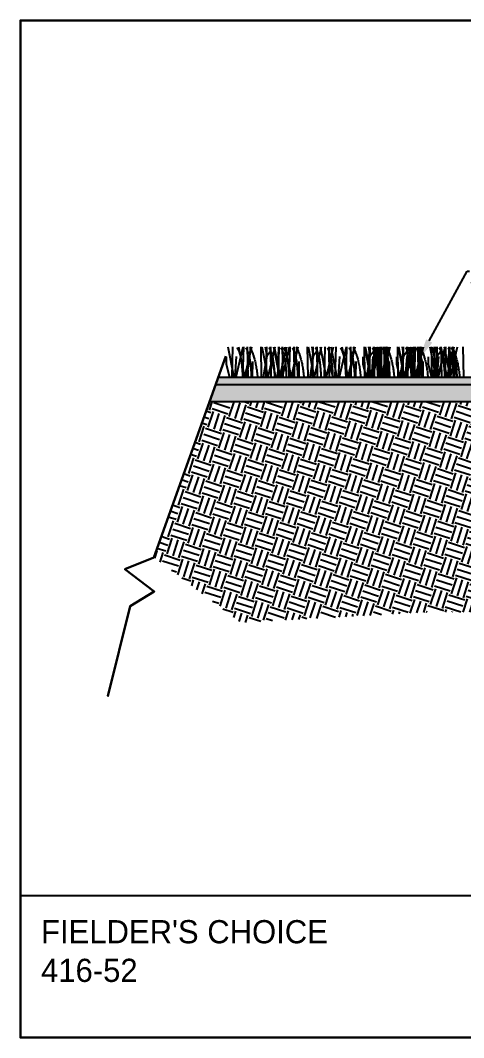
# Model space of a CAD drawing. Header units: inches. Extents: x 0 to 21.9, y 0 to 8.2.
# Drawn here: x 11.21 to 14.79, y -0.04 to 8.18 of the extents above; entities that cross this region are included whole.
import ezdxf
from ezdxf import colors
from ezdxf.entities.mleader import LeaderData, LeaderLine
from ezdxf.math import Vec2, Vec3

# ---------------------------------------------------------------- set-up
doc = ezdxf.new("R2010")
doc.units = ezdxf.units.IN
doc.header["$LTSCALE"] = 0.25
doc.header["$MEASUREMENT"] = 0
doc.layers.add('detail', color=7, linetype='Continuous')
doc.styles.add('Annotative', font='arial.ttf')
doc.styles.get("Standard").update_dxf_attribs({"font": 'bgothl.ttf'})

msp = doc.modelspace()

# ---------------------------------------------------------------- hatches: boundary and pattern name
at = {"layer": 'detail'}
h = msp.add_hatch(dxfattribs=at)
h.set_pattern_fill('AR-SAND', color=256, angle=90)
h.set_pattern_definition([(127.5, (-10424.12224, 921.6774), (-0.10914578974, -0.0035682868), [0, -0.0861010763, 0, -0.0962972564, 0, -0.09204884805]), (97.5, (-10424.12224, 921.6774), (-0.1598617196, 0.100249789), [0, -0.04644926486, 0, -0.0776042596, 0, -0.0297388586]), (57.5, (-10424.12224, 921.60773), (-0.0003205596, 0.1764019514), [0, -0.0283227225, 0, -0.1019618009, 0, -0.13311679564]), (47.5, (-10424.12224, 921.60773), (-0.049716323, 0.170283379), [0, -0.01416136124, 0, -0.06684162505, 0, -0.0764713507])])
h.paths.add_polyline_path([(15.6113743, 5.2990113), (12.8074247, 5.2990113), (12.7848166, 5.2359402), (15.6113743, 5.2359402)])
h.paths.add_polyline_path([(16.9622634, 5.2990113), (16.8009286, 5.2990113), (16.8009286, 5.2359402), (16.9429837, 5.2359402)])
h.paths.add_polyline_path([(19.6048781, 5.2990113), (16.9622634, 5.2990113), (16.9429837, 5.2359402), (19.58227, 5.2359402)])
h = msp.add_hatch(dxfattribs=at)
h.set_pattern_fill('EARTH', color=22, scale=9.5, angle=72)
h.set_pattern_definition([(72, (-10424.12224, 921.6774), (-0.0863754592, 0.1695213836), [0.1345329318, -0.1345329318]), (72, (-10424.17022, 921.69299), (-0.0863754592, 0.1695213836), [0.1345329318, -0.1345329318]), (72, (-10424.2182, 921.70858), (-0.0863754592, 0.1695213836), [0.1345329318, -0.1345329318]), (162, (-10424.229, 921.72977), (-0.1695213836, -0.0863754592), [0.1345329318, -0.1345329318]), (162, (-10424.21341, 921.77775), (-0.1695213836, -0.0863754592), [0.1345329318, -0.1345329318]), (162, (-10424.19782, 921.82573), (-0.1695213836, -0.0863754592), [0.1345329318, -0.1345329318])])
h.paths.add_polyline_path([(19.5132389, 5.0433606), (19.3829805, 5.1000655), (16.9241068, 5.1000655), (16.9708649, 5.0724295), (16.9708649, 4.7325569), (17.169124, 4.7325569), (17.169124, 4.5626205), (16.4893787, 4.5626205), (16.4893787, 4.7325569), (16.6876377, 4.7325569), (16.6876377, 5.1857204), (15.7246652, 5.1857204), (15.7246652, 4.7325569), (15.9229242, 4.7325569), (15.9229242, 4.5626205), (15.2431789, 4.5626205), (15.2431789, 4.7325569), (15.4414379, 4.7325569), (15.4414379, 5.0724295), (15.488196, 5.1000655), (12.7361117, 5.1000655), (12.2851892, 3.8421032), (12.9907488, 3.3135187), (14.5042807, 3.3993321), (15.3254491, 3.3993321), (16.3505701, 3.2706107), (17.3488577, 3.3993321), (18.2934732, 3.2437935), (18.8929086, 3.4480516), (19.0868449, 3.5662125), (18.8503677, 3.7458139), (19.0826426, 3.8421032)])
h = msp.add_hatch(dxfattribs=at)
h.set_pattern_fill('GRAVEL', color=252, scale=4.5, angle=26)
h.set_pattern_definition([(254.0127875, (-10424.069028, 921.986962), (-0.82716818136, -2.955902073255), [0.034293832, -3.3950955096]), (210.96974073, (-10424.078474, 921.953995), (2.637537009435, 1.570019996937), [0.0588492926, -5.826078126]), (158.51044708, (-10424.128933, 921.923712), (3.520237059266, -1.402745349474), [0.041495394, -4.108049268]), (293.273689, (-10424.190349, 921.822855), (-2.0057489308, 4.693875759704), [0.053590613, -5.3054696535]), (318.83365418, (-10424.169174, 921.773626), (-2.48644659308, 2.190565893468), [0.0525498377, -5.2024410993]), (23.273689, (-10424.129615, 921.739035), (-4.693875759704, -2.0057489308), [0.053590613, -5.3054696535]), (63.69424047, (-10424.080385, 921.76021), (-1.860958647545, -3.743722617249), [0.070870844, -7.01620782]), (98.25532837, (-10424.048978, 921.823741), (-0.85459459457, 5.822545731726), [0.066909373, -6.6240303476]), (147.42956562, (-10424.058585, 921.889957), (-3.285509319178, 2.084444205529), [0.053772105, -5.323444262]), (201.2363583, (-10424.1039, 921.918905), (2.631915918383, 1.000063919874), [0.061389161, -3.008067512]), (248.3974378, (-10424.161121, 921.8966686), (-1.5201092195176, -3.861086487293), [0.0793894974, -7.8595661096]), (164.81407483, (-10423.962416, 921.93119), (-2.2742032172, 0.59244044127), [0.0270966035, -2.682575424]), (197.46923439, (-10423.988567, 921.938288), (3.201871995446, 0.994442828822), [0.051551122, -5.1035734027]), (251, (-10424.03774, 921.92281), (0.111742779, -0.229106649), [0.0360488496, -0.3244405546]), (229.1985905, (-10424.067187, 921.942483), (0.92204768719, 1.01692719303), [0.019413017, -1.921881836]), (317.8014095, (-10424.07987, 921.92779), (-0.56433498601, 0.57557716812), [0.0274539796, -1.3452487753]), (56.96375653, (-10424.059534, 921.909347), (0.46383438912, 0.79344163505), [0.0445901897, -1.441745701]), (187.5650512, (-10424.035224, 921.94673), (0.56995607706, -0.00562109105), [0.0322431254, -0.7738356877]), (42.38954033, (-10424.212754, 921.862977), (1.95583815338, 1.804747737025), [0.045169078, -4.471750211]), (96.34617594, (-10424.179393, 921.893429), (0.312743972767, -2.96714425536), [0.037894358, -3.751533497]), (319.1985905, (-10424.057573, 921.99255), (-1.01692719303, 0.92204768719), [0.038825779, -1.902469074]), (9.61045967, (-10424.028183, 921.967179), (-2.626294827331, -0.430107842811), [0.045169078, -4.471750211]), (5.44395478, (-10424.143473, 921.72093), (-1.36901880316, -0.10050059689), [0.0435580814, -2.134346941]), (320.77514057, (-10424.100112, 921.725063), (-2.374703814088, 1.961459244433), [0.036496717, -3.613180335]), (92.8014095, (-10423.94354, 921.76456), (-0.10050059689, 1.36901880316), [0.038825779, -1.902469074]), (43.35402464, (-10423.945437, 921.80334), (-2.531415321496, -2.369082723036), [0.0427298966, -4.230248197]), (95.44395478, (-10424.0558, 921.709806), (0.10050059689, -1.36901880316), [0.0217790407, -2.1561259816]), (127.3099325, (-10423.957286, 921.757856), (-0.676077765, 0.80468381715), [0.0129975806, -1.286765451]), (191.9637565, (-10423.965164, 921.768193), (0.7990627261, 0.10612168794), [0.0525498377, -0.99844835]), (212.00900596, (-10424.016572, 921.7573), (2.179323711364, 1.346534438953), [0.048699505, -4.821244173]), (329.6900675, (-10424.04948, 921.88873), (-0.452592207, 0.3464705191), [0.036762837, -0.882308416]), (19.15722659, (-10424.017739, 921.870174), (4.118298591589, 1.441413944789), [0.064183424, -6.354147944]), (86.9453959, (-10423.95711, 921.891236), (-0.1342271432, -2.050717659216), [0.026243948, -2.598158529]), (116, (-10423.9557, 921.91744), (-0.340849428, 0.11736387), [0.01529427, -0.239610232]), (146.25643716, (-10424.024507, 921.761939), (1.698626049085, -1.156775427282), [0.035412353, -3.5058341677]), (74.0127875, (-10424.053953, 921.78161), (0.82716818136, 2.955902073255), [0.068587664, -3.3608016775]), (26, (-10424.03506, 921.84754), (0.11736387, 0.340849428), [0.0662751706, -0.188629332]), (351.30484647, (-10423.975495, 921.876598), (3.073265943299, -0.486318753331), [0.0403039705, -3.990090095]), (280.0546041, (-10423.935654, 921.870504), (0.21786446693, -1.02816937513), [0.0371146053, -1.8186181826]), (233.64597536, (-10423.929174, 921.83396), (-3.235598541759, -4.4141792912), [0.060428936, -5.9824746355]), (201.42607874, (-10423.964995, 921.785292), (-3.090129216455, -1.223549477858), [0.063929794, -6.3290425994])])
h.paths.add_polyline_path([(15.6113743, 5.1728691), (15.6113743, 5.2359402), (12.7848166, 5.2359402), (12.7361117, 5.1000655), (15.488196, 5.1000655)])
h.paths.add_polyline_path([(19.58227, 5.2359402), (16.8009286, 5.2359402), (16.8009286, 5.1728691), (16.9241068, 5.1000655), (19.5335651, 5.1000655)])

# ---------------------------------------------------------------- linework, layer by layer
at = {"color": 92}
for p, q in [((12.8837253, 5.5456312), (12.9324379, 5.2990113)), ((12.922294, 5.5456312), (12.9161207, 5.2990113)), ((13.0058743, 5.5413864), (12.9494645, 5.2990113)), ((13.0058743, 5.5413864), (12.9494645, 5.2990113)), ((12.9715139, 5.5456312), (13.0202265, 5.2990113)), ((12.9715139, 5.5456312), (13.0202265, 5.2990113)), ((13.0100826, 5.5456312), (13.0039092, 5.2990113)), ((13.0100826, 5.5456312), (13.0039092, 5.2990113)), ((13.0766363, 5.5413864), (13.0202265, 5.2990113)), ((13.041807, 5.5456312), (13.0453544, 5.2990113)), ((13.1516052, 5.5456312), (13.1551526, 5.2990113)), ((13.1516052, 5.5456312), (13.1551526, 5.2990113)), ((13.1589751, 5.5456312), (13.2076877, 5.2990113)), ((13.1589751, 5.5456312), (13.2076877, 5.2990113)), ((13.1876068, 5.5456312), (13.1987399, 5.4687839)), ((13.1876068, 5.5456312), (13.1987399, 5.4687839)), ((13.1975438, 5.5456312), (13.1913705, 5.2990113)), ((13.1975438, 5.5456312), (13.1913705, 5.2990113)), ((13.2264825, 5.5456312), (13.2264825, 5.5031072)), ((13.2264825, 5.5456312), (13.2264825, 5.5031072)), ((13.2292682, 5.5456312), (13.2328157, 5.2990113)), ((12.8711315, 5.4635052), (12.8711315, 5.4041024)), ((12.9530336, 5.4661446), (12.9416039, 5.2990113)), ((13.1987399, 5.4687839), (13.1712838, 5.2990113)), ((13.1987399, 5.4687839), (13.1712838, 5.2990113)), ((13.2264825, 5.5031072), (13.1987399, 5.4687839)), ((13.2264825, 5.5031072), (13.1987399, 5.4687839)), ((12.8711315, 5.4041024), (12.8982356, 5.2990113)), ((13.0838132, 5.4265427), (13.0821433, 5.2990113)), ((13.0838132, 5.4265427), (13.0821433, 5.2990113))]:
    msp.add_line(p, q, dxfattribs=at)
at = {"color": 34}
for p, q in [((13.2640976, 5.5413864), (13.2076877, 5.2990113)), ((13.2545599, 5.5456312), (13.3032725, 5.2990113)), ((13.2545599, 5.5456312), (13.3032725, 5.2990113)), ((13.2587922, 5.5456312), (13.3075048, 5.2990113)), ((13.2931286, 5.5456312), (13.2869552, 5.2990113)), ((13.2931286, 5.5456312), (13.2869552, 5.2990113)), ((13.2973609, 5.5456312), (13.2911875, 5.2990113)), ((13.3596823, 5.5413864), (13.3032725, 5.2990113)), ((13.3809412, 5.5413864), (13.3245313, 5.2990113)), ((13.3809412, 5.5413864), (13.3245313, 5.2990113)), ((13.324853, 5.5456312), (13.3284004, 5.2990113)), ((13.3465807, 5.5456312), (13.3952933, 5.2990113)), ((13.3465807, 5.5456312), (13.3952933, 5.2990113)), ((13.3851494, 5.5456312), (13.378976, 5.2990113)), ((13.3851494, 5.5456312), (13.378976, 5.2990113)), ((13.4517032, 5.5413864), (13.3952933, 5.2990113)), ((13.4168738, 5.5456312), (13.4204212, 5.2990113)), ((13.526672, 5.5456312), (13.5302194, 5.2990113)), ((13.526672, 5.5456312), (13.5302194, 5.2990113)), ((13.534042, 5.5456312), (13.5827546, 5.2990113)), ((13.534042, 5.5456312), (13.5827546, 5.2990113)), ((13.5626737, 5.5456312), (13.5738067, 5.4687839)), ((13.5626737, 5.5456312), (13.5738067, 5.4687839)), ((13.5726107, 5.5456312), (13.5664373, 5.2990113)), ((13.5726107, 5.5456312), (13.5664373, 5.2990113)), ((13.6391644, 5.5413864), (13.5827546, 5.2990113)), ((13.6015494, 5.5456312), (13.6015494, 5.5031072)), ((13.6015494, 5.5456312), (13.6015494, 5.5031072)), ((13.6043351, 5.5456312), (13.6078825, 5.2990113)), ((13.6296267, 5.5456312), (13.6783393, 5.2990113)), ((13.6296267, 5.5456312), (13.6783393, 5.2990113)), ((13.6681955, 5.5456312), (13.6620221, 5.2990113)), ((13.6681955, 5.5456312), (13.6620221, 5.2990113)), ((13.7347492, 5.5413864), (13.6783393, 5.2990113)), ((13.6999199, 5.5456312), (13.7034673, 5.2990113)), ((13.7182179, 5.5456312), (13.7669305, 5.2990113)), ((13.7567866, 5.5456312), (13.7506132, 5.2990113)), ((14.7853274, 5.5456312), (14.7888748, 5.2990113)), ((14.7853274, 5.5456312), (14.7888748, 5.2990113)), ((13.2461983, 5.4635052), (13.2461983, 5.4041024)), ((13.3281004, 5.4661446), (13.3166708, 5.2990113)), ((13.5738067, 5.4687839), (13.5463506, 5.2990113)), ((13.5738067, 5.4687839), (13.5463506, 5.2990113)), ((13.6015494, 5.5031072), (13.5738067, 5.4687839)), ((13.6015494, 5.5031072), (13.5738067, 5.4687839)), ((13.705624, 5.4635052), (13.705624, 5.4041024)), ((13.7875261, 5.4661446), (13.7760965, 5.2990113)), ((13.2461983, 5.4041024), (13.2733025, 5.2990113)), ((13.45888, 5.4265427), (13.4572102, 5.2990113)), ((13.45888, 5.4265427), (13.4572102, 5.2990113)), ((13.705624, 5.4041024), (13.7327282, 5.2990113))]:
    msp.add_line(p, q, dxfattribs=at)
for p, q in [((13.8403669, 5.5413864), (13.783957, 5.2990113)), ((13.8403669, 5.5413864), (13.783957, 5.2990113)), ((13.8060064, 5.5456312), (13.854719, 5.2990113)), ((13.8060064, 5.5456312), (13.854719, 5.2990113)), ((13.8445752, 5.5456312), (13.8384018, 5.2990113)), ((13.8445752, 5.5456312), (13.8384018, 5.2990113)), ((13.9111289, 5.5413864), (13.854719, 5.2990113)), ((13.8762996, 5.5456312), (13.879847, 5.2990113)), ((13.9860977, 5.5456312), (13.9896451, 5.2990113)), ((13.9860977, 5.5456312), (13.9896451, 5.2990113)), ((13.988626, 5.5456312), (14.0373386, 5.2990113)), ((13.9934677, 5.5456312), (14.0421803, 5.2990113)), ((13.9934677, 5.5456312), (14.0421803, 5.2990113)), ((14.0271947, 5.5456312), (14.0210213, 5.2990113)), ((14.0220994, 5.5456312), (14.0332325, 5.4687839)), ((14.0220994, 5.5456312), (14.0332325, 5.4687839)), ((14.0320364, 5.5456312), (14.025863, 5.2990113)), ((14.0320364, 5.5456312), (14.025863, 5.2990113)), ((14.0985901, 5.5413864), (14.0421803, 5.2990113)), ((14.110775, 5.5413864), (14.0543652, 5.2990113)), ((14.110775, 5.5413864), (14.0543652, 5.2990113)), ((14.0609751, 5.5456312), (14.0609751, 5.5031072)), ((14.0609751, 5.5456312), (14.0609751, 5.5031072)), ((14.0637608, 5.5456312), (14.0673082, 5.2990113)), ((14.0764145, 5.5456312), (14.1251272, 5.2990113)), ((14.0764145, 5.5456312), (14.1251272, 5.2990113)), ((14.0890525, 5.5456312), (14.1377651, 5.2990113)), ((14.0890525, 5.5456312), (14.1377651, 5.2990113)), ((14.1149833, 5.5456312), (14.1088099, 5.2990113)), ((14.1149833, 5.5456312), (14.1088099, 5.2990113)), ((14.1276212, 5.5456312), (14.1214478, 5.2990113)), ((14.1276212, 5.5456312), (14.1214478, 5.2990113)), ((14.181537, 5.5413864), (14.1251272, 5.2990113)), ((14.1941749, 5.5413864), (14.1377651, 5.2990113)), ((14.1467077, 5.5456312), (14.1502551, 5.2990113)), ((14.1593456, 5.5456312), (14.162893, 5.2990113)), ((14.2565058, 5.5456312), (14.2600532, 5.2990113)), ((14.2565058, 5.5456312), (14.2600532, 5.2990113)), ((14.2613897, 5.5456312), (14.3101023, 5.2990113)), ((14.2638758, 5.5456312), (14.3125884, 5.2990113)), ((14.2638758, 5.5456312), (14.3125884, 5.2990113)), ((14.2925075, 5.5456312), (14.3036406, 5.4687839)), ((14.2925075, 5.5456312), (14.3036406, 5.4687839)), ((14.2999584, 5.5456312), (14.293785, 5.2990113)), ((14.3024445, 5.5456312), (14.2962711, 5.2990113)), ((14.3024445, 5.5456312), (14.2962711, 5.2990113)), ((14.3689982, 5.5413864), (14.3125884, 5.2990113)), ((14.3835387, 5.5413864), (14.3271289, 5.2990113)), ((14.3835387, 5.5413864), (14.3271289, 5.2990113)), ((14.3313832, 5.5456312), (14.3313832, 5.5031072)), ((14.3313832, 5.5456312), (14.3313832, 5.5031072)), ((14.3341689, 5.5456312), (14.3377163, 5.2990113)), ((14.3491783, 5.5456312), (14.3978909, 5.2990113)), ((14.3491783, 5.5456312), (14.3978909, 5.2990113)), ((14.3594606, 5.5456312), (14.4081732, 5.2990113)), ((14.3594606, 5.5456312), (14.4081732, 5.2990113)), ((14.387747, 5.5456312), (14.3815736, 5.2990113)), ((14.387747, 5.5456312), (14.3815736, 5.2990113)), ((14.3980293, 5.5456312), (14.3918559, 5.2990113)), ((14.3980293, 5.5456312), (14.3918559, 5.2990113)), ((14.4543007, 5.5413864), (14.3978909, 5.2990113)), ((14.464583, 5.5413864), (14.4081732, 5.2990113)), ((14.4194714, 5.5456312), (14.4230188, 5.2990113)), ((14.4297537, 5.5456312), (14.4333011, 5.2990113)), ((14.5174475, 5.5456312), (14.5661601, 5.2990113)), ((14.5292696, 5.5456312), (14.532817, 5.2990113)), ((14.5292696, 5.5456312), (14.532817, 5.2990113)), ((14.5366395, 5.5456312), (14.5853521, 5.2990113)), ((14.5366395, 5.5456312), (14.5853521, 5.2990113)), ((14.5560162, 5.5456312), (14.5498429, 5.2990113)), ((14.5652712, 5.5456312), (14.5764043, 5.4687839)), ((14.5652712, 5.5456312), (14.5764043, 5.4687839)), ((14.5752082, 5.5456312), (14.5690348, 5.2990113)), ((14.5752082, 5.5456312), (14.5690348, 5.2990113)), ((14.6395965, 5.5413864), (14.5831867, 5.2990113)), ((14.6395965, 5.5413864), (14.5831867, 5.2990113)), ((14.641762, 5.5413864), (14.5853521, 5.2990113)), ((14.6041469, 5.5456312), (14.6041469, 5.5031072)), ((14.6041469, 5.5456312), (14.6041469, 5.5031072)), ((14.6052361, 5.5456312), (14.6539487, 5.2990113)), ((14.6052361, 5.5456312), (14.6539487, 5.2990113)), ((14.6069326, 5.5456312), (14.61048, 5.2990113)), ((14.6322243, 5.5456312), (14.6809369, 5.2990113)), ((14.6322243, 5.5456312), (14.6809369, 5.2990113)), ((14.6438048, 5.5456312), (14.6376314, 5.2990113)), ((14.6438048, 5.5456312), (14.6376314, 5.2990113)), ((14.7103585, 5.5413864), (14.6539487, 5.2990113)), ((14.670793, 5.5456312), (14.6646196, 5.2990113)), ((14.670793, 5.5456312), (14.6646196, 5.2990113)), ((14.6755292, 5.5456312), (14.6790766, 5.2990113)), ((14.7373467, 5.5413864), (14.6809369, 5.2990113)), ((14.7025174, 5.5456312), (14.7060648, 5.2990113)), ((13.9760321, 5.4635052), (13.9760321, 5.4041024)), ((14.0332325, 5.4687839), (14.0057763, 5.2990113)), ((14.0332325, 5.4687839), (14.0057763, 5.2990113)), ((14.0609751, 5.5031072), (14.0332325, 5.4687839)), ((14.0609751, 5.5031072), (14.0332325, 5.4687839)), ((14.0579342, 5.4661446), (14.0465046, 5.2990113)), ((14.2487958, 5.4635052), (14.2487958, 5.4041024)), ((14.3036406, 5.4687839), (14.2761844, 5.2990113)), ((14.3036406, 5.4687839), (14.2761844, 5.2990113)), ((14.3313832, 5.5031072), (14.3036406, 5.4687839)), ((14.3313832, 5.5031072), (14.3036406, 5.4687839)), ((14.3306979, 5.4661446), (14.3192683, 5.2990113)), ((14.5048537, 5.4635052), (14.5048537, 5.4041024)), ((14.5764043, 5.4687839), (14.5489482, 5.2990113)), ((14.5764043, 5.4687839), (14.5489482, 5.2990113)), ((14.5867558, 5.4661446), (14.5753261, 5.2990113)), ((14.6041469, 5.5031072), (14.5764043, 5.4687839)), ((14.6041469, 5.5031072), (14.5764043, 5.4687839)), ((13.9183058, 5.4265427), (13.9166359, 5.2990113)), ((13.9183058, 5.4265427), (13.9166359, 5.2990113)), ((13.9760321, 5.4041024), (14.0031363, 5.2990113)), ((14.1887139, 5.4265427), (14.187044, 5.2990113)), ((14.1887139, 5.4265427), (14.187044, 5.2990113)), ((14.2487958, 5.4041024), (14.2759, 5.2990113)), ((14.4614776, 5.4265427), (14.4598077, 5.2990113)), ((14.4614776, 5.4265427), (14.4598077, 5.2990113)), ((14.5048537, 5.4041024), (14.5319578, 5.2990113)), ((14.7175354, 5.4265427), (14.7158655, 5.2990113)), ((14.7175354, 5.4265427), (14.7158655, 5.2990113))]:
    msp.add_line(p, q)
at = {"lineweight": 30}
msp.add_lwpolyline([(21.9037893, 8.1849139), (11.2073393, 8.1849139), (11.2073393, -0.0423871), (21.9037893, -0.0423871)], close=True, dxfattribs=at)
at = {"color": 7, "lineweight": 30}
msp.add_lwpolyline([(12.8683392, 5.4689477), (12.2851892, 3.8421032), (12.0529144, 3.7458139), (12.2893915, 3.5662125), (12.0954552, 3.4480516), (11.9157446, 2.7201831), (12.0954552, 3.4480516)], dxfattribs=at)
at = {"color": 92}
for points, degree in [([(12.9583155, 5.5334684), (12.995629, 5.4950525), (13.0039092, 5.2990113)], 2), ([(12.9583155, 5.5334684), (12.995629, 5.4950525), (13.0039092, 5.2990113)], 2), ([(13.06836, 5.5456312), (13.0613577, 5.4848196), (13.0556458, 5.4032108), (13.0290405, 5.2990113)], 3), ([(13.06836, 5.5456312), (13.0613577, 5.4848196), (13.0556458, 5.4032108), (13.0290405, 5.2990113)], 3), ([(13.0290775, 5.5334684), (13.066391, 5.4950525), (13.0746712, 5.2990113)], 2), ([(13.0601036, 5.5456312), (13.1111099, 5.4538571), (13.1244713, 5.2990113)], 2), ([(13.0601036, 5.5456312), (13.1111099, 5.4538571), (13.1244713, 5.2990113)], 2)]:
    msp.add_open_spline(points, degree=degree, dxfattribs=at)
at = {"color": 34}
for points, degree in [([(13.2165387, 5.5334684), (13.2538523, 5.4950525), (13.2621325, 5.2990113)], 2), ([(13.3121235, 5.5334684), (13.3494371, 5.4950525), (13.3577172, 5.2990113)], 2), ([(13.3333823, 5.5334684), (13.3706959, 5.4950525), (13.378976, 5.2990113)], 2), ([(13.3333823, 5.5334684), (13.3706959, 5.4950525), (13.378976, 5.2990113)], 2), ([(13.4434268, 5.5456312), (13.4364246, 5.4848196), (13.4307126, 5.4032108), (13.4041074, 5.2990113)], 3), ([(13.4434268, 5.5456312), (13.4364246, 5.4848196), (13.4307126, 5.4032108), (13.4041074, 5.2990113)], 3), ([(13.4041443, 5.5334684), (13.4414579, 5.4950525), (13.449738, 5.2990113)], 2), ([(13.4351704, 5.5456312), (13.4861768, 5.4538571), (13.4995381, 5.2990113)], 2), ([(13.4351704, 5.5456312), (13.4861768, 5.4538571), (13.4995381, 5.2990113)], 2), ([(13.5916056, 5.5334684), (13.6289191, 5.4950525), (13.6371993, 5.2990113)], 2), ([(13.6871904, 5.5334684), (13.7245039, 5.4950525), (13.7327841, 5.2990113)], 2)]:
    msp.add_open_spline(points, degree=degree, dxfattribs=at)
for points, degree in [([(13.7928081, 5.5334684), (13.8301216, 5.4950525), (13.8384018, 5.2990113)], 2), ([(13.7928081, 5.5334684), (13.8301216, 5.4950525), (13.8384018, 5.2990113)], 2), ([(13.9028525, 5.5456312), (13.8958503, 5.4848196), (13.8901384, 5.4032108), (13.8635331, 5.2990113)], 3), ([(13.9028525, 5.5456312), (13.8958503, 5.4848196), (13.8901384, 5.4032108), (13.8635331, 5.2990113)], 3), ([(13.8635701, 5.5334684), (13.9008836, 5.4950525), (13.9091638, 5.2990113)], 2), ([(13.8945962, 5.5456312), (13.9456025, 5.4538571), (13.9589638, 5.2990113)], 2), ([(13.8945962, 5.5456312), (13.9456025, 5.4538571), (13.9589638, 5.2990113)], 2), ([(14.0510313, 5.5334684), (14.0883449, 5.4950525), (14.096625, 5.2990113)], 2), ([(14.0632162, 5.5334684), (14.1005297, 5.4950525), (14.1088099, 5.2990113)], 2), ([(14.0632162, 5.5334684), (14.1005297, 5.4950525), (14.1088099, 5.2990113)], 2), ([(14.1732606, 5.5456312), (14.1662584, 5.4848196), (14.1605465, 5.4032108), (14.1339412, 5.2990113)], 3), ([(14.1732606, 5.5456312), (14.1662584, 5.4848196), (14.1605465, 5.4032108), (14.1339412, 5.2990113)], 3), ([(14.1339782, 5.5334684), (14.1712917, 5.4950525), (14.1795719, 5.2990113)], 2), ([(14.1466161, 5.5334684), (14.1839296, 5.4950525), (14.1922098, 5.2990113)], 2), ([(14.1650043, 5.5456312), (14.2160106, 5.4538571), (14.2293719, 5.2990113)], 2), ([(14.1650043, 5.5456312), (14.2160106, 5.4538571), (14.2293719, 5.2990113)], 2), ([(14.3214394, 5.5334684), (14.358753, 5.4950525), (14.3670331, 5.2990113)], 2), ([(14.3359799, 5.5334684), (14.3732934, 5.4950525), (14.3815736, 5.2990113)], 2), ([(14.3359799, 5.5334684), (14.3732934, 5.4950525), (14.3815736, 5.2990113)], 2), ([(14.4460243, 5.5456312), (14.4390221, 5.4848196), (14.4333102, 5.4032108), (14.4067049, 5.2990113)], 3), ([(14.4460243, 5.5456312), (14.4390221, 5.4848196), (14.4333102, 5.4032108), (14.4067049, 5.2990113)], 3), ([(14.4067419, 5.5334684), (14.4440554, 5.4950525), (14.4523356, 5.2990113)], 2), ([(14.4170242, 5.5334684), (14.4543377, 5.4950525), (14.4626179, 5.2990113)], 2), ([(14.437768, 5.5456312), (14.4887743, 5.4538571), (14.5021356, 5.2990113)], 2), ([(14.437768, 5.5456312), (14.4887743, 5.4538571), (14.5021356, 5.2990113)], 2), ([(14.5920377, 5.5334684), (14.6293512, 5.4950525), (14.6376314, 5.2990113)], 2), ([(14.5920377, 5.5334684), (14.6293512, 5.4950525), (14.6376314, 5.2990113)], 2), ([(14.5942031, 5.5334684), (14.6315167, 5.4950525), (14.6397968, 5.2990113)], 2), ([(14.7020822, 5.5456312), (14.6950799, 5.4848196), (14.689368, 5.4032108), (14.6627627, 5.2990113)], 3), ([(14.7020822, 5.5456312), (14.6950799, 5.4848196), (14.689368, 5.4032108), (14.6627627, 5.2990113)], 3), ([(14.6627997, 5.5334684), (14.7001132, 5.4950525), (14.7083934, 5.2990113)], 2), ([(14.6897879, 5.5334684), (14.7271014, 5.4950525), (14.7353816, 5.2990113)], 2), ([(14.6938258, 5.5456312), (14.7448321, 5.4538571), (14.7581935, 5.2990113)], 2), ([(14.6938258, 5.5456312), (14.7448321, 5.4538571), (14.7581935, 5.2990113)], 2)]:
    msp.add_open_spline(points, degree=degree)
at = {"layer": 'detail', "color": 7}
for p, q in [((12.8074247, 5.2990113), (19.6048781, 5.2990113)), ((15.6113743, 5.2359402), (12.7848166, 5.2359402)), ((15.488196, 5.1000655), (12.7361117, 5.1000655))]:
    msp.add_line(p, q, dxfattribs=at)
at = {"layer": 'detail', "linetype": 'Continuous'}
msp.add_lwpolyline([(11.2073393, -0.0423871), (21.9037893, -0.0423871), (21.9037893, 8.1849139), (11.2073393, 8.1849139)], close=True, dxfattribs=at)
at = {"layer": 'detail', "color": 7}
msp.add_lwpolyline([(11.2073393, -0.0423871), (15.0555643, -0.0423871), (15.0555643, 1.1045682), (11.2073393, 1.1045682)], close=True, dxfattribs=at)

# ---------------------------------------------------------------- texts
at = {"layer": 'detail', "color": 7, "insert": (11.3747149, 0.9081892), "char_height": 0.187476191, "attachment_point": 1}
msp.add_mtext_dynamic_manual_height_columns("FIELDER'S CHOICE\\P416-52", width=4.377194757, gutter_width=0.1442716, heights=[0.9198222], dxfattribs=at)

# ---------------------------------------------------------------- leaders
at = {"layer": 'detail'}
ml = msp.add_multileader_mtext('Standard', dxfattribs=at)
ml.set_content("BATTER'S BOX\\P(WHITE TURF)", color=256, style='Annotative')
ml.set_leader_properties()
ml.build(insert=Vec2(0, 0))
ml.multileader.update_dxf_attribs({"dogleg_length": 0.36, "arrow_head_size": 0.1699363})
ctx = ml.context
ctx.base_point, ctx.char_height, ctx.arrow_head_size, ctx.landing_gap_size, ctx.plane_origin = Vec3(14.8384496, 6.1571869), 0.056645445, 0.1699363, 0.0050981, Vec3(14.43124, 5.4423018)
notes = []
notes.append((ctx, [(0, (1, 1, 0), (14.8180573, 6.1571869), (1, 0), 0.0203924, [(0, [(14.43124, 5.4423018)], 0, [])])]))
ctx.mtext.insert, ctx.mtext.flow_direction = Vec3(14.8435477, 6.1938364), 5
for ctx, leaders in notes:
    for number, flags, end, landing, length, lines in leaders:
        leader = LeaderData()
        leader.index, (leader.has_last_leader_line, leader.has_dogleg_vector, leader.attachment_direction) = number, flags
        leader.last_leader_point, leader.dogleg_vector, leader.dogleg_length = Vec3(end), Vec3(landing), length
        for number, points, colour, breaks in lines:
            line = LeaderLine()
            line.index, line.vertices, line.color, line.breaks = number, Vec3.list(points), colors.encode_raw_color(colour), breaks
            leader.lines.append(line)
        ctx.leaders.append(leader)

doc.saveas('drawing.dxf')
